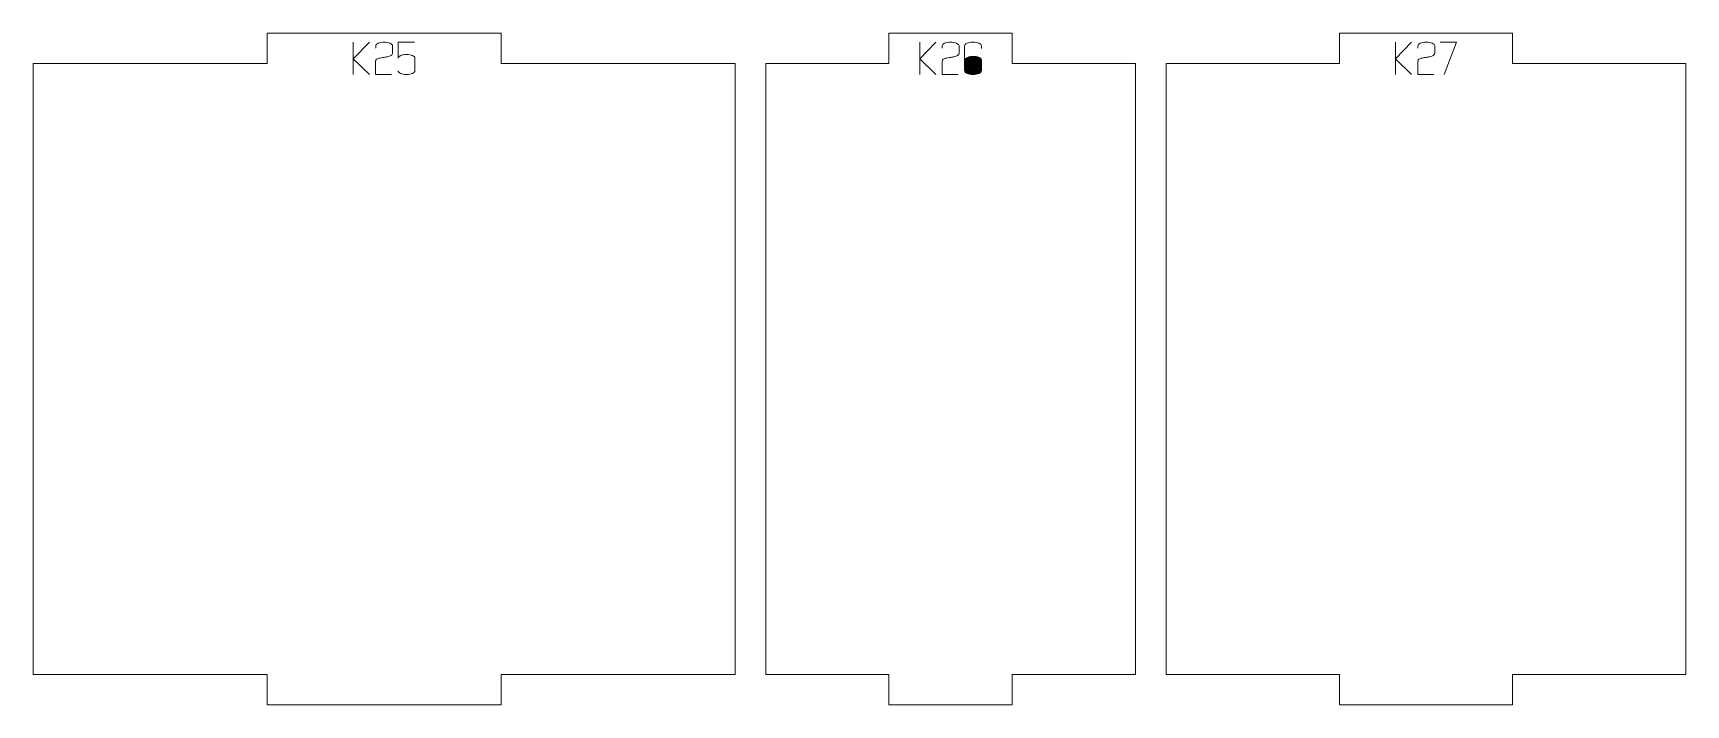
# Model space of a CAD drawing. Header units: centimetres. Extents: x -249 to 275, y -506 to 461.
# Drawn here: x -78.44 to -62.2, y -339.21 to -332.61 of the extents above; entities that cross this region are included whole.
import ezdxf

# ---------------------------------------------------------------- set-up
doc = ezdxf.new("R2010")
doc.units = ezdxf.units.CM
doc.header["$MEASUREMENT"] = 0
doc.layers.add('Capa 1', color=7, linetype='Continuous')

msp = doc.modelspace()

# ---------------------------------------------------------------- hatches: boundary and pattern name
at = {"layer": 'Capa 1', "true_color": 0x3e4095}
h = msp.add_hatch(color=175, dxfattribs=at)
edge = h.paths.add_edge_path()
edge.add_spline(control_points=[(-75.13821, -333.01508), (-75.13821, -333.01508), (-75.29689, -332.86328), (-75.29689, -332.86328), (-75.29689, -332.86328), (-75.29689, -333.01508), (-75.29689, -333.01508), (-75.29689, -333.01508), (-75.29689, -332.69864), (-75.29689, -332.69864), (-75.29689, -332.69864), (-75.29689, -332.86328), (-75.29689, -332.86328), (-75.29689, -332.86328), (-75.13821, -332.69864), (-75.13821, -332.69864), (-75.13821, -332.69864), (-75.29689, -332.86328), (-75.29689, -332.86328), (-75.29689, -332.86328), (-75.13821, -333.01508), (-75.13821, -333.01508)], knot_values=[0, 0, 0, 0, 0.14285714, 0.14285714, 0.14285714, 0.28571429, 0.28571429, 0.28571429, 0.42857143, 0.42857143, 0.42857143, 0.57142857, 0.57142857, 0.57142857, 0.71428571, 0.71428571, 0.71428571, 0.85714286, 0.85714286, 0.85714286, 1, 1, 1, 1], degree=3, periodic=1)
h = msp.add_hatch(color=175, dxfattribs=at)
edge = h.paths.add_edge_path()
edge.add_spline(control_points=[(-75.07722, -333.01508), (-75.07722, -333.01508), (-75.07722, -332.88254), (-75.07722, -332.88254), (-75.0763, -332.87062), (-75.06545, -332.86145), (-75.04466, -332.85503), (-75.0361, -332.85441), (-75.02792, -332.85342), (-75.02012, -332.85204), (-75.01233, -332.85067), (-75.00445, -332.84922), (-74.9965, -332.84769), (-74.98183, -332.84524), (-74.97059, -332.84325), (-74.9628, -332.84173), (-74.955, -332.8402), (-74.94743, -332.83821), (-74.94009, -332.83576), (-74.92114, -332.82873), (-74.91166, -332.81971), (-74.91166, -332.80871), (-74.91166, -332.80871), (-74.91166, -332.73395), (-74.91166, -332.73395), (-74.91166, -332.72417), (-74.91953, -332.71584), (-74.93528, -332.70896), (-74.95102, -332.70208), (-74.97067, -332.69864), (-74.99421, -332.69864), (-75.01775, -332.69864), (-75.0374, -332.70208), (-75.05314, -332.70896), (-75.06889, -332.71584), (-75.07676, -332.72417), (-75.07676, -332.73395), (-75.07676, -332.73395), (-75.07676, -332.75642), (-75.07676, -332.75642), (-75.07676, -332.75642), (-75.07676, -332.73395), (-75.07676, -332.73395), (-75.07676, -332.72417), (-75.06889, -332.71584), (-75.05314, -332.70896), (-75.0374, -332.70208), (-75.01775, -332.69864), (-74.99421, -332.69864), (-74.97067, -332.69864), (-74.95102, -332.70208), (-74.93528, -332.70896), (-74.91953, -332.71584), (-74.91166, -332.72417), (-74.91166, -332.73395), (-74.91166, -332.73395), (-74.91166, -332.80871), (-74.91166, -332.80871), (-74.91166, -332.81971), (-74.92114, -332.82873), (-74.94009, -332.83576), (-74.94743, -332.83821), (-74.955, -332.8402), (-74.9628, -332.84173), (-74.97059, -332.84325), (-74.98183, -332.84524), (-74.9965, -332.84769), (-75.00445, -332.84922), (-75.01233, -332.85067), (-75.02012, -332.85204), (-75.02792, -332.85342), (-75.0361, -332.85441), (-75.04466, -332.85503), (-75.06545, -332.86145), (-75.0763, -332.87062), (-75.07722, -332.88254), (-75.07722, -332.88254), (-75.07722, -333.01508), (-75.07722, -333.01508), (-75.07722, -333.01508), (-74.92037, -333.01508), (-74.92037, -333.01508), (-74.92037, -333.01508), (-75.07722, -333.01508), (-75.07722, -333.01508)], knot_values=[0, 0, 0, 0, 0.03571429, 0.03571429, 0.03571429, 0.07142857, 0.07142857, 0.07142857, 0.10714286, 0.10714286, 0.10714286, 0.14285714, 0.14285714, 0.14285714, 0.17857143, 0.17857143, 0.17857143, 0.21428571, 0.21428571, 0.21428571, 0.25, 0.25, 0.25, 0.28571429, 0.28571429, 0.28571429, 0.32142857, 0.32142857, 0.32142857, 0.35714286, 0.35714286, 0.35714286, 0.39285714, 0.39285714, 0.39285714, 0.42857143, 0.42857143, 0.42857143, 0.46428571, 0.46428571, 0.46428571, 0.5, 0.5, 0.5, 0.53571429, 0.53571429, 0.53571429, 0.57142857, 0.57142857, 0.57142857, 0.60714286, 0.60714286, 0.60714286, 0.64285714, 0.64285714, 0.64285714, 0.67857143, 0.67857143, 0.67857143, 0.71428571, 0.71428571, 0.71428571, 0.75, 0.75, 0.75, 0.78571429, 0.78571429, 0.78571429, 0.82142857, 0.82142857, 0.82142857, 0.85714286, 0.85714286, 0.85714286, 0.89285714, 0.89285714, 0.89285714, 0.92857143, 0.92857143, 0.92857143, 0.96428571, 0.96428571, 0.96428571, 1, 1, 1, 1], degree=3, periodic=1)
h = msp.add_hatch(color=175, dxfattribs=at)
edge = h.paths.add_edge_path()
edge.add_spline(control_points=[(-74.77408, -333.01508), (-74.79762, -333.01508), (-74.81727, -333.01164), (-74.83301, -333.00476), (-74.84876, -332.99788), (-74.85663, -332.98955), (-74.85663, -332.97977), (-74.85663, -332.98955), (-74.84876, -332.99788), (-74.83301, -333.00476), (-74.81727, -333.01164), (-74.79762, -333.01508), (-74.77408, -333.01508), (-74.75054, -333.01508), (-74.73089, -333.01164), (-74.71515, -333.00476), (-74.6994, -332.99788), (-74.69153, -332.98955), (-74.69153, -332.97977), (-74.69153, -332.97977), (-74.69153, -332.85411), (-74.69153, -332.85411), (-74.69153, -332.84432), (-74.6994, -332.83599), (-74.71515, -332.82911), (-74.73089, -332.82223), (-74.75054, -332.81879), (-74.77408, -332.81879), (-74.79548, -332.82063), (-74.81199, -332.82308), (-74.82361, -332.82613), (-74.83523, -332.82919), (-74.84623, -332.83852), (-74.85663, -332.85411), (-74.85663, -332.85411), (-74.85663, -332.69864), (-74.85663, -332.69864), (-74.85663, -332.69864), (-74.69703, -332.69864), (-74.69703, -332.69864), (-74.69703, -332.69864), (-74.85663, -332.69864), (-74.85663, -332.69864), (-74.85663, -332.69864), (-74.85663, -332.85411), (-74.85663, -332.85411), (-74.84623, -332.83852), (-74.83523, -332.82919), (-74.82361, -332.82613), (-74.81199, -332.82308), (-74.79548, -332.82063), (-74.77408, -332.81879), (-74.75054, -332.81879), (-74.73089, -332.82223), (-74.71515, -332.82911), (-74.6994, -332.83599), (-74.69153, -332.84432), (-74.69153, -332.85411), (-74.69153, -332.85411), (-74.69153, -332.97977), (-74.69153, -332.97977), (-74.69153, -332.98955), (-74.6994, -332.99788), (-74.71515, -333.00476), (-74.73089, -333.01164), (-74.75054, -333.01508), (-74.77408, -333.01508)], knot_values=[0, 0, 0, 0, 0.04545455, 0.04545455, 0.04545455, 0.09090909, 0.09090909, 0.09090909, 0.13636364, 0.13636364, 0.13636364, 0.18181818, 0.18181818, 0.18181818, 0.22727273, 0.22727273, 0.22727273, 0.27272727, 0.27272727, 0.27272727, 0.31818182, 0.31818182, 0.31818182, 0.36363636, 0.36363636, 0.36363636, 0.40909091, 0.40909091, 0.40909091, 0.45454545, 0.45454545, 0.45454545, 0.5, 0.5, 0.5, 0.54545455, 0.54545455, 0.54545455, 0.59090909, 0.59090909, 0.59090909, 0.63636364, 0.63636364, 0.63636364, 0.68181818, 0.68181818, 0.68181818, 0.72727273, 0.72727273, 0.72727273, 0.77272727, 0.77272727, 0.77272727, 0.81818182, 0.81818182, 0.81818182, 0.86363636, 0.86363636, 0.86363636, 0.90909091, 0.90909091, 0.90909091, 0.95454545, 0.95454545, 0.95454545, 1, 1, 1, 1], degree=3, periodic=1)
h = msp.add_hatch(color=175, dxfattribs=at)
edge = h.paths.add_edge_path()
edge.add_spline(control_points=[(-69.57226, -333.01508), (-69.57226, -333.01508), (-69.73094, -332.86328), (-69.73094, -332.86328), (-69.73094, -332.86328), (-69.73094, -333.01508), (-69.73094, -333.01508), (-69.73094, -333.01508), (-69.73094, -332.69864), (-69.73094, -332.69864), (-69.73094, -332.69864), (-69.73094, -332.86328), (-69.73094, -332.86328), (-69.73094, -332.86328), (-69.57226, -332.69864), (-69.57226, -332.69864), (-69.57226, -332.69864), (-69.73094, -332.86328), (-69.73094, -332.86328), (-69.73094, -332.86328), (-69.57226, -333.01508), (-69.57226, -333.01508)], knot_values=[0, 0, 0, 0, 0.14285714, 0.14285714, 0.14285714, 0.28571429, 0.28571429, 0.28571429, 0.42857143, 0.42857143, 0.42857143, 0.57142857, 0.57142857, 0.57142857, 0.71428571, 0.71428571, 0.71428571, 0.85714286, 0.85714286, 0.85714286, 1, 1, 1, 1], degree=3, periodic=1)
h = msp.add_hatch(color=175, dxfattribs=at)
edge = h.paths.add_edge_path()
edge.add_spline(control_points=[(-69.51127, -333.01508), (-69.51127, -333.01508), (-69.51127, -332.88254), (-69.51127, -332.88254), (-69.51035, -332.87062), (-69.4995, -332.86145), (-69.47871, -332.85503), (-69.47015, -332.85441), (-69.46197, -332.85342), (-69.45417, -332.85204), (-69.44638, -332.85067), (-69.4385, -332.84922), (-69.43055, -332.84769), (-69.41588, -332.84524), (-69.40464, -332.84325), (-69.39685, -332.84173), (-69.38905, -332.8402), (-69.38148, -332.83821), (-69.37414, -332.83576), (-69.35519, -332.82873), (-69.34571, -332.81971), (-69.34571, -332.80871), (-69.34571, -332.80871), (-69.34571, -332.73395), (-69.34571, -332.73395), (-69.34571, -332.72417), (-69.35358, -332.71584), (-69.36933, -332.70896), (-69.38507, -332.70208), (-69.40472, -332.69864), (-69.42826, -332.69864), (-69.4518, -332.69864), (-69.47145, -332.70208), (-69.48719, -332.70896), (-69.50294, -332.71584), (-69.51081, -332.72417), (-69.51081, -332.73395), (-69.51081, -332.73395), (-69.51081, -332.75642), (-69.51081, -332.75642), (-69.51081, -332.75642), (-69.51081, -332.73395), (-69.51081, -332.73395), (-69.51081, -332.72417), (-69.50294, -332.71584), (-69.48719, -332.70896), (-69.47145, -332.70208), (-69.4518, -332.69864), (-69.42826, -332.69864), (-69.40472, -332.69864), (-69.38507, -332.70208), (-69.36933, -332.70896), (-69.35358, -332.71584), (-69.34571, -332.72417), (-69.34571, -332.73395), (-69.34571, -332.73395), (-69.34571, -332.80871), (-69.34571, -332.80871), (-69.34571, -332.81971), (-69.35519, -332.82873), (-69.37414, -332.83576), (-69.38148, -332.83821), (-69.38905, -332.8402), (-69.39685, -332.84173), (-69.40464, -332.84325), (-69.41588, -332.84524), (-69.43055, -332.84769), (-69.4385, -332.84922), (-69.44638, -332.85067), (-69.45417, -332.85204), (-69.46197, -332.85342), (-69.47015, -332.85441), (-69.47871, -332.85503), (-69.4995, -332.86145), (-69.51035, -332.87062), (-69.51127, -332.88254), (-69.51127, -332.88254), (-69.51127, -333.01508), (-69.51127, -333.01508), (-69.51127, -333.01508), (-69.35442, -333.01508), (-69.35442, -333.01508), (-69.35442, -333.01508), (-69.51127, -333.01508), (-69.51127, -333.01508)], knot_values=[0, 0, 0, 0, 0.03571429, 0.03571429, 0.03571429, 0.07142857, 0.07142857, 0.07142857, 0.10714286, 0.10714286, 0.10714286, 0.14285714, 0.14285714, 0.14285714, 0.17857143, 0.17857143, 0.17857143, 0.21428571, 0.21428571, 0.21428571, 0.25, 0.25, 0.25, 0.28571429, 0.28571429, 0.28571429, 0.32142857, 0.32142857, 0.32142857, 0.35714286, 0.35714286, 0.35714286, 0.39285714, 0.39285714, 0.39285714, 0.42857143, 0.42857143, 0.42857143, 0.46428571, 0.46428571, 0.46428571, 0.5, 0.5, 0.5, 0.53571429, 0.53571429, 0.53571429, 0.57142857, 0.57142857, 0.57142857, 0.60714286, 0.60714286, 0.60714286, 0.64285714, 0.64285714, 0.64285714, 0.67857143, 0.67857143, 0.67857143, 0.71428571, 0.71428571, 0.71428571, 0.75, 0.75, 0.75, 0.78571429, 0.78571429, 0.78571429, 0.82142857, 0.82142857, 0.82142857, 0.85714286, 0.85714286, 0.85714286, 0.89285714, 0.89285714, 0.89285714, 0.92857143, 0.92857143, 0.92857143, 0.96428571, 0.96428571, 0.96428571, 1, 1, 1, 1], degree=3, periodic=1)
h = msp.add_hatch(color=175, dxfattribs=at)
edge = h.paths.add_edge_path()
edge.add_spline(control_points=[(-69.20813, -333.01508), (-69.23167, -333.01508), (-69.25132, -333.01164), (-69.26706, -333.00476), (-69.28281, -332.99788), (-69.29068, -332.98955), (-69.29068, -332.97977), (-69.29068, -332.97977), (-69.29068, -332.87291), (-69.29068, -332.87291), (-69.29068, -332.87291), (-69.29068, -332.73395), (-69.29068, -332.73395), (-69.29068, -332.72417), (-69.28281, -332.71584), (-69.26706, -332.70896), (-69.25132, -332.70208), (-69.23167, -332.69864), (-69.20813, -332.69864), (-69.18459, -332.69864), (-69.16494, -332.70208), (-69.1492, -332.70896), (-69.13345, -332.71584), (-69.12558, -332.72417), (-69.12558, -332.73395), (-69.12558, -332.73395), (-69.12558, -332.75963), (-69.12558, -332.75963), (-69.12558, -332.75963), (-69.12558, -332.73395), (-69.12558, -332.73395), (-69.12558, -332.72417), (-69.13345, -332.71584), (-69.1492, -332.70896), (-69.16494, -332.70208), (-69.18459, -332.69864), (-69.20813, -332.69864), (-69.23167, -332.69864), (-69.25132, -332.70208), (-69.26706, -332.70896), (-69.28281, -332.71584), (-69.29068, -332.72417), (-69.29068, -332.73395), (-69.29068, -332.73395), (-69.29068, -332.87291), (-69.29068, -332.87291), (-69.29068, -332.86374), (-69.28113, -332.85556), (-69.26202, -332.84838), (-69.24291, -332.84119), (-69.22495, -332.8376), (-69.20813, -332.8376), (-69.18459, -332.8376), (-69.16494, -332.84104), (-69.1492, -332.84792), (-69.13345, -332.8548), (-69.12558, -332.86313), (-69.12558, -332.87291), (-69.12558, -332.87291), (-69.12558, -332.97977), (-69.12558, -332.97977), (-69.12558, -332.98955), (-69.13345, -332.99788), (-69.1492, -333.00476), (-69.16494, -333.01164), (-69.18459, -333.01508), (-69.20813, -333.01508)], knot_values=[0, 0, 0, 0, 0.04545455, 0.04545455, 0.04545455, 0.09090909, 0.09090909, 0.09090909, 0.13636364, 0.13636364, 0.13636364, 0.18181818, 0.18181818, 0.18181818, 0.22727273, 0.22727273, 0.22727273, 0.27272727, 0.27272727, 0.27272727, 0.31818182, 0.31818182, 0.31818182, 0.36363636, 0.36363636, 0.36363636, 0.40909091, 0.40909091, 0.40909091, 0.45454545, 0.45454545, 0.45454545, 0.5, 0.5, 0.5, 0.54545455, 0.54545455, 0.54545455, 0.59090909, 0.59090909, 0.59090909, 0.63636364, 0.63636364, 0.63636364, 0.68181818, 0.68181818, 0.68181818, 0.72727273, 0.72727273, 0.72727273, 0.77272727, 0.77272727, 0.77272727, 0.81818182, 0.81818182, 0.81818182, 0.86363636, 0.86363636, 0.86363636, 0.90909091, 0.90909091, 0.90909091, 0.95454545, 0.95454545, 0.95454545, 1, 1, 1, 1], degree=3, periodic=1)
h = msp.add_hatch(color=175, dxfattribs=at)
edge = h.paths.add_edge_path()
edge.add_spline(control_points=[(-64.89865, -333.01508), (-64.89865, -333.01508), (-65.05733, -332.86328), (-65.05733, -332.86328), (-65.05733, -332.86328), (-65.05733, -333.01508), (-65.05733, -333.01508), (-65.05733, -333.01508), (-65.05733, -332.69864), (-65.05733, -332.69864), (-65.05733, -332.69864), (-65.05733, -332.86328), (-65.05733, -332.86328), (-65.05733, -332.86328), (-64.89865, -332.69864), (-64.89865, -332.69864), (-64.89865, -332.69864), (-65.05733, -332.86328), (-65.05733, -332.86328), (-65.05733, -332.86328), (-64.89865, -333.01508), (-64.89865, -333.01508)], knot_values=[0, 0, 0, 0, 0.14285714, 0.14285714, 0.14285714, 0.28571429, 0.28571429, 0.28571429, 0.42857143, 0.42857143, 0.42857143, 0.57142857, 0.57142857, 0.57142857, 0.71428571, 0.71428571, 0.71428571, 0.85714286, 0.85714286, 0.85714286, 1, 1, 1, 1], degree=3, periodic=1)
h = msp.add_hatch(color=175, dxfattribs=at)
edge = h.paths.add_edge_path()
edge.add_spline(control_points=[(-64.83766, -333.01508), (-64.83766, -333.01508), (-64.83766, -332.88254), (-64.83766, -332.88254), (-64.83674, -332.87062), (-64.82589, -332.86145), (-64.8051, -332.85503), (-64.79654, -332.85441), (-64.78836, -332.85342), (-64.78056, -332.85204), (-64.77277, -332.85067), (-64.76489, -332.84922), (-64.75694, -332.84769), (-64.74227, -332.84524), (-64.73103, -332.84325), (-64.72324, -332.84173), (-64.71544, -332.8402), (-64.70787, -332.83821), (-64.70053, -332.83576), (-64.68158, -332.82873), (-64.6721, -332.81971), (-64.6721, -332.80871), (-64.6721, -332.80871), (-64.6721, -332.73395), (-64.6721, -332.73395), (-64.6721, -332.72417), (-64.67997, -332.71584), (-64.69572, -332.70896), (-64.71146, -332.70208), (-64.73111, -332.69864), (-64.75465, -332.69864), (-64.77819, -332.69864), (-64.79784, -332.70208), (-64.81358, -332.70896), (-64.82933, -332.71584), (-64.8372, -332.72417), (-64.8372, -332.73395), (-64.8372, -332.73395), (-64.8372, -332.75642), (-64.8372, -332.75642), (-64.8372, -332.75642), (-64.8372, -332.73395), (-64.8372, -332.73395), (-64.8372, -332.72417), (-64.82933, -332.71584), (-64.81358, -332.70896), (-64.79784, -332.70208), (-64.77819, -332.69864), (-64.75465, -332.69864), (-64.73111, -332.69864), (-64.71146, -332.70208), (-64.69572, -332.70896), (-64.67997, -332.71584), (-64.6721, -332.72417), (-64.6721, -332.73395), (-64.6721, -332.73395), (-64.6721, -332.80871), (-64.6721, -332.80871), (-64.6721, -332.81971), (-64.68158, -332.82873), (-64.70053, -332.83576), (-64.70787, -332.83821), (-64.71544, -332.8402), (-64.72324, -332.84173), (-64.73103, -332.84325), (-64.74227, -332.84524), (-64.75694, -332.84769), (-64.76489, -332.84922), (-64.77277, -332.85067), (-64.78056, -332.85204), (-64.78836, -332.85342), (-64.79654, -332.85441), (-64.8051, -332.85503), (-64.82589, -332.86145), (-64.83674, -332.87062), (-64.83766, -332.88254), (-64.83766, -332.88254), (-64.83766, -333.01508), (-64.83766, -333.01508), (-64.83766, -333.01508), (-64.68081, -333.01508), (-64.68081, -333.01508), (-64.68081, -333.01508), (-64.83766, -333.01508), (-64.83766, -333.01508)], knot_values=[0, 0, 0, 0, 0.03571429, 0.03571429, 0.03571429, 0.07142857, 0.07142857, 0.07142857, 0.10714286, 0.10714286, 0.10714286, 0.14285714, 0.14285714, 0.14285714, 0.17857143, 0.17857143, 0.17857143, 0.21428571, 0.21428571, 0.21428571, 0.25, 0.25, 0.25, 0.28571429, 0.28571429, 0.28571429, 0.32142857, 0.32142857, 0.32142857, 0.35714286, 0.35714286, 0.35714286, 0.39285714, 0.39285714, 0.39285714, 0.42857143, 0.42857143, 0.42857143, 0.46428571, 0.46428571, 0.46428571, 0.5, 0.5, 0.5, 0.53571429, 0.53571429, 0.53571429, 0.57142857, 0.57142857, 0.57142857, 0.60714286, 0.60714286, 0.60714286, 0.64285714, 0.64285714, 0.64285714, 0.67857143, 0.67857143, 0.67857143, 0.71428571, 0.71428571, 0.71428571, 0.75, 0.75, 0.75, 0.78571429, 0.78571429, 0.78571429, 0.82142857, 0.82142857, 0.82142857, 0.85714286, 0.85714286, 0.85714286, 0.89285714, 0.89285714, 0.89285714, 0.92857143, 0.92857143, 0.92857143, 0.96428571, 0.96428571, 0.96428571, 1, 1, 1, 1], degree=3, periodic=1)
h = msp.add_hatch(color=175, dxfattribs=at)
edge = h.paths.add_edge_path()
edge.add_spline(control_points=[(-64.57855, -333.01508), (-64.57855, -333.01508), (-64.45747, -332.69864), (-64.45747, -332.69864), (-64.45747, -332.69864), (-64.61707, -332.69864), (-64.61707, -332.69864), (-64.61707, -332.69864), (-64.45747, -332.69864), (-64.45747, -332.69864), (-64.45747, -332.69864), (-64.57855, -333.01508), (-64.57855, -333.01508)], knot_values=[0, 0, 0, 0, 0.25, 0.25, 0.25, 0.5, 0.5, 0.5, 0.75, 0.75, 0.75, 1, 1, 1, 1], degree=3, periodic=1)
h = msp.add_hatch(color=175, dxfattribs=at)
edge = h.paths.add_edge_path()
edge.add_spline(control_points=[(-69.29068, -332.97977), (-69.29068, -332.98955), (-69.28281, -332.99788), (-69.26706, -333.00476), (-69.25132, -333.01164), (-69.23167, -333.01508), (-69.20813, -333.01508), (-69.18459, -333.01508), (-69.16494, -333.01164), (-69.1492, -333.00476), (-69.13345, -332.99788), (-69.12558, -332.98955), (-69.12558, -332.97977), (-69.12558, -332.97977), (-69.12558, -332.87291), (-69.12558, -332.87291), (-69.12558, -332.86313), (-69.13345, -332.8548), (-69.1492, -332.84792), (-69.16494, -332.84104), (-69.18459, -332.8376), (-69.20813, -332.8376), (-69.22495, -332.8376), (-69.24291, -332.84119), (-69.26202, -332.84838), (-69.28113, -332.85556), (-69.29068, -332.86374), (-69.29068, -332.87291), (-69.29068, -332.87291), (-69.29068, -332.97977), (-69.29068, -332.97977)], knot_values=[0, 0, 0, 0, 0.1, 0.1, 0.1, 0.2, 0.2, 0.2, 0.3, 0.3, 0.3, 0.4, 0.4, 0.4, 0.5, 0.5, 0.5, 0.6, 0.6, 0.6, 0.7, 0.7, 0.7, 0.8, 0.8, 0.8, 0.9, 0.9, 0.9, 1, 1, 1, 1], degree=3, periodic=1)

# ---------------------------------------------------------------- linework, layer by layer
at = {"layer": 'Capa 1', "color": 240, "lineweight": 9}
for points in [[(-78.44345, -332.90868), (-78.44345, -332.90868), (-78.44345, -338.90868), (-78.44345, -338.90868), (-78.44345, -338.90868), (-76.14395, -338.90868), (-76.14395, -338.90868), (-76.14395, -338.90868), (-76.14395, -339.20868), (-76.14395, -339.20868), (-76.14395, -339.20868), (-73.84446, -339.20868), (-73.84446, -339.20868), (-73.84446, -339.20868), (-73.84446, -338.90868), (-73.84446, -338.90868), (-73.84446, -338.90868), (-71.54496, -338.90868), (-71.54496, -338.90868), (-71.54496, -338.90868), (-71.54496, -332.90868), (-71.54496, -332.90868), (-71.54496, -332.90868), (-73.84446, -332.90868), (-73.84446, -332.90868), (-73.84446, -332.90868), (-73.84446, -332.60868), (-73.84446, -332.60868), (-73.84446, -332.60868), (-76.14395, -332.60868), (-76.14395, -332.60868), (-76.14395, -332.60868), (-76.14395, -332.90868), (-76.14395, -332.90868), (-76.14395, -332.90868), (-78.44345, -332.90868), (-78.44345, -332.90868)], [(-71.24496, -332.90868), (-71.24496, -332.90868), (-71.24496, -338.90868), (-71.24496, -338.90868), (-71.24496, -338.90868), (-70.03382, -338.90868), (-70.03382, -338.90868), (-70.03382, -338.90868), (-70.03382, -339.20868), (-70.03382, -339.20868), (-70.03382, -339.20868), (-68.82269, -339.20868), (-68.82269, -339.20868), (-68.82269, -339.20868), (-68.82269, -338.90868), (-68.82269, -338.90868), (-68.82269, -338.90868), (-67.61155, -338.90868), (-67.61155, -338.90868), (-67.61155, -338.90868), (-67.61155, -332.90868), (-67.61155, -332.90868), (-67.61155, -332.90868), (-68.82269, -332.90868), (-68.82269, -332.90868), (-68.82269, -332.90868), (-68.82269, -332.60868), (-68.82269, -332.60868), (-68.82269, -332.60868), (-70.03382, -332.60868), (-70.03382, -332.60868), (-70.03382, -332.60868), (-70.03382, -332.90868), (-70.03382, -332.90868), (-70.03382, -332.90868), (-71.24496, -332.90868), (-71.24496, -332.90868)], [(-67.31155, -332.90868), (-67.31155, -332.90868), (-67.31155, -338.90868), (-67.31155, -338.90868), (-67.31155, -338.90868), (-65.60878, -338.90868), (-65.60878, -338.90868), (-65.60878, -338.90868), (-65.60878, -339.20868), (-65.60878, -339.20868), (-65.60878, -339.20868), (-63.90601, -339.20868), (-63.90601, -339.20868), (-63.90601, -339.20868), (-63.90601, -338.90868), (-63.90601, -338.90868), (-63.90601, -338.90868), (-62.20325, -338.90868), (-62.20325, -338.90868), (-62.20325, -338.90868), (-62.20325, -332.90868), (-62.20325, -332.90868), (-62.20325, -332.90868), (-63.90601, -332.90868), (-63.90601, -332.90868), (-63.90601, -332.90868), (-63.90601, -332.60868), (-63.90601, -332.60868), (-63.90601, -332.60868), (-65.60878, -332.60868), (-65.60878, -332.60868), (-65.60878, -332.60868), (-65.60878, -332.90868), (-65.60878, -332.90868), (-65.60878, -332.90868), (-67.31155, -332.90868), (-67.31155, -332.90868)]]:
    msp.add_open_spline(points, degree=3, knots=[0, 0, 0, 0, 0.08333333, 0.08333333, 0.08333333, 0.16666667, 0.16666667, 0.16666667, 0.25, 0.25, 0.25, 0.33333333, 0.33333333, 0.33333333, 0.41666667, 0.41666667, 0.41666667, 0.5, 0.5, 0.5, 0.58333333, 0.58333333, 0.58333333, 0.66666667, 0.66666667, 0.66666667, 0.75, 0.75, 0.75, 0.83333333, 0.83333333, 0.83333333, 0.91666667, 0.91666667, 0.91666667, 1, 1, 1, 1], dxfattribs=at)
at = {"layer": 'Capa 1', "color": 114, "lineweight": 9}
for points, knots in [([(-75.13821, -333.01508), (-75.13821, -333.01508), (-75.29689, -332.86328), (-75.29689, -332.86328), (-75.29689, -332.86328), (-75.29689, -333.01508), (-75.29689, -333.01508), (-75.29689, -333.01508), (-75.29689, -332.69864), (-75.29689, -332.69864), (-75.29689, -332.69864), (-75.29689, -332.86328), (-75.29689, -332.86328), (-75.29689, -332.86328), (-75.13821, -332.69864), (-75.13821, -332.69864), (-75.13821, -332.69864), (-75.29689, -332.86328), (-75.29689, -332.86328), (-75.29689, -332.86328), (-75.13821, -333.01508), (-75.13821, -333.01508)], [0, 0, 0, 0, 0.14285714, 0.14285714, 0.14285714, 0.28571429, 0.28571429, 0.28571429, 0.42857143, 0.42857143, 0.42857143, 0.57142857, 0.57142857, 0.57142857, 0.71428571, 0.71428571, 0.71428571, 0.85714286, 0.85714286, 0.85714286, 1, 1, 1, 1]), ([(-75.07722, -333.01508), (-75.07722, -333.01508), (-75.07722, -332.88254), (-75.07722, -332.88254), (-75.0763, -332.87062), (-75.06545, -332.86145), (-75.04466, -332.85503), (-75.0361, -332.85441), (-75.02792, -332.85342), (-75.02012, -332.85204), (-75.01233, -332.85067), (-75.00445, -332.84922), (-74.9965, -332.84769), (-74.98183, -332.84524), (-74.97059, -332.84325), (-74.9628, -332.84173), (-74.955, -332.8402), (-74.94743, -332.83821), (-74.94009, -332.83576), (-74.92114, -332.82873), (-74.91166, -332.81971), (-74.91166, -332.80871), (-74.91166, -332.80871), (-74.91166, -332.73395), (-74.91166, -332.73395), (-74.91166, -332.72417), (-74.91953, -332.71584), (-74.93528, -332.70896), (-74.95102, -332.70208), (-74.97067, -332.69864), (-74.99421, -332.69864), (-75.01775, -332.69864), (-75.0374, -332.70208), (-75.05314, -332.70896), (-75.06889, -332.71584), (-75.07676, -332.72417), (-75.07676, -332.73395), (-75.07676, -332.73395), (-75.07676, -332.75642), (-75.07676, -332.75642), (-75.07676, -332.75642), (-75.07676, -332.73395), (-75.07676, -332.73395), (-75.07676, -332.72417), (-75.06889, -332.71584), (-75.05314, -332.70896), (-75.0374, -332.70208), (-75.01775, -332.69864), (-74.99421, -332.69864), (-74.97067, -332.69864), (-74.95102, -332.70208), (-74.93528, -332.70896), (-74.91953, -332.71584), (-74.91166, -332.72417), (-74.91166, -332.73395), (-74.91166, -332.73395), (-74.91166, -332.80871), (-74.91166, -332.80871), (-74.91166, -332.81971), (-74.92114, -332.82873), (-74.94009, -332.83576), (-74.94743, -332.83821), (-74.955, -332.8402), (-74.9628, -332.84173), (-74.97059, -332.84325), (-74.98183, -332.84524), (-74.9965, -332.84769), (-75.00445, -332.84922), (-75.01233, -332.85067), (-75.02012, -332.85204), (-75.02792, -332.85342), (-75.0361, -332.85441), (-75.04466, -332.85503), (-75.06545, -332.86145), (-75.0763, -332.87062), (-75.07722, -332.88254), (-75.07722, -332.88254), (-75.07722, -333.01508), (-75.07722, -333.01508), (-75.07722, -333.01508), (-74.92037, -333.01508), (-74.92037, -333.01508), (-74.92037, -333.01508), (-75.07722, -333.01508), (-75.07722, -333.01508)], [0, 0, 0, 0, 0.03571429, 0.03571429, 0.03571429, 0.07142857, 0.07142857, 0.07142857, 0.10714286, 0.10714286, 0.10714286, 0.14285714, 0.14285714, 0.14285714, 0.17857143, 0.17857143, 0.17857143, 0.21428571, 0.21428571, 0.21428571, 0.25, 0.25, 0.25, 0.28571429, 0.28571429, 0.28571429, 0.32142857, 0.32142857, 0.32142857, 0.35714286, 0.35714286, 0.35714286, 0.39285714, 0.39285714, 0.39285714, 0.42857143, 0.42857143, 0.42857143, 0.46428571, 0.46428571, 0.46428571, 0.5, 0.5, 0.5, 0.53571429, 0.53571429, 0.53571429, 0.57142857, 0.57142857, 0.57142857, 0.60714286, 0.60714286, 0.60714286, 0.64285714, 0.64285714, 0.64285714, 0.67857143, 0.67857143, 0.67857143, 0.71428571, 0.71428571, 0.71428571, 0.75, 0.75, 0.75, 0.78571429, 0.78571429, 0.78571429, 0.82142857, 0.82142857, 0.82142857, 0.85714286, 0.85714286, 0.85714286, 0.89285714, 0.89285714, 0.89285714, 0.92857143, 0.92857143, 0.92857143, 0.96428571, 0.96428571, 0.96428571, 1, 1, 1, 1]), ([(-74.77408, -333.01508), (-74.79762, -333.01508), (-74.81727, -333.01164), (-74.83301, -333.00476), (-74.84876, -332.99788), (-74.85663, -332.98955), (-74.85663, -332.97977), (-74.85663, -332.98955), (-74.84876, -332.99788), (-74.83301, -333.00476), (-74.81727, -333.01164), (-74.79762, -333.01508), (-74.77408, -333.01508), (-74.75054, -333.01508), (-74.73089, -333.01164), (-74.71515, -333.00476), (-74.6994, -332.99788), (-74.69153, -332.98955), (-74.69153, -332.97977), (-74.69153, -332.97977), (-74.69153, -332.85411), (-74.69153, -332.85411), (-74.69153, -332.84432), (-74.6994, -332.83599), (-74.71515, -332.82911), (-74.73089, -332.82223), (-74.75054, -332.81879), (-74.77408, -332.81879), (-74.79548, -332.82063), (-74.81199, -332.82308), (-74.82361, -332.82613), (-74.83523, -332.82919), (-74.84623, -332.83852), (-74.85663, -332.85411), (-74.85663, -332.85411), (-74.85663, -332.69864), (-74.85663, -332.69864), (-74.85663, -332.69864), (-74.69703, -332.69864), (-74.69703, -332.69864), (-74.69703, -332.69864), (-74.85663, -332.69864), (-74.85663, -332.69864), (-74.85663, -332.69864), (-74.85663, -332.85411), (-74.85663, -332.85411), (-74.84623, -332.83852), (-74.83523, -332.82919), (-74.82361, -332.82613), (-74.81199, -332.82308), (-74.79548, -332.82063), (-74.77408, -332.81879), (-74.75054, -332.81879), (-74.73089, -332.82223), (-74.71515, -332.82911), (-74.6994, -332.83599), (-74.69153, -332.84432), (-74.69153, -332.85411), (-74.69153, -332.85411), (-74.69153, -332.97977), (-74.69153, -332.97977), (-74.69153, -332.98955), (-74.6994, -332.99788), (-74.71515, -333.00476), (-74.73089, -333.01164), (-74.75054, -333.01508), (-74.77408, -333.01508)], [0, 0, 0, 0, 0.04545455, 0.04545455, 0.04545455, 0.09090909, 0.09090909, 0.09090909, 0.13636364, 0.13636364, 0.13636364, 0.18181818, 0.18181818, 0.18181818, 0.22727273, 0.22727273, 0.22727273, 0.27272727, 0.27272727, 0.27272727, 0.31818182, 0.31818182, 0.31818182, 0.36363636, 0.36363636, 0.36363636, 0.40909091, 0.40909091, 0.40909091, 0.45454545, 0.45454545, 0.45454545, 0.5, 0.5, 0.5, 0.54545455, 0.54545455, 0.54545455, 0.59090909, 0.59090909, 0.59090909, 0.63636364, 0.63636364, 0.63636364, 0.68181818, 0.68181818, 0.68181818, 0.72727273, 0.72727273, 0.72727273, 0.77272727, 0.77272727, 0.77272727, 0.81818182, 0.81818182, 0.81818182, 0.86363636, 0.86363636, 0.86363636, 0.90909091, 0.90909091, 0.90909091, 0.95454545, 0.95454545, 0.95454545, 1, 1, 1, 1]), ([(-69.57226, -333.01508), (-69.57226, -333.01508), (-69.73094, -332.86328), (-69.73094, -332.86328), (-69.73094, -332.86328), (-69.73094, -333.01508), (-69.73094, -333.01508), (-69.73094, -333.01508), (-69.73094, -332.69864), (-69.73094, -332.69864), (-69.73094, -332.69864), (-69.73094, -332.86328), (-69.73094, -332.86328), (-69.73094, -332.86328), (-69.57226, -332.69864), (-69.57226, -332.69864), (-69.57226, -332.69864), (-69.73094, -332.86328), (-69.73094, -332.86328), (-69.73094, -332.86328), (-69.57226, -333.01508), (-69.57226, -333.01508)], [0, 0, 0, 0, 0.14285714, 0.14285714, 0.14285714, 0.28571429, 0.28571429, 0.28571429, 0.42857143, 0.42857143, 0.42857143, 0.57142857, 0.57142857, 0.57142857, 0.71428571, 0.71428571, 0.71428571, 0.85714286, 0.85714286, 0.85714286, 1, 1, 1, 1]), ([(-69.51127, -333.01508), (-69.51127, -333.01508), (-69.51127, -332.88254), (-69.51127, -332.88254), (-69.51035, -332.87062), (-69.4995, -332.86145), (-69.47871, -332.85503), (-69.47015, -332.85441), (-69.46197, -332.85342), (-69.45417, -332.85204), (-69.44638, -332.85067), (-69.4385, -332.84922), (-69.43055, -332.84769), (-69.41588, -332.84524), (-69.40464, -332.84325), (-69.39685, -332.84173), (-69.38905, -332.8402), (-69.38148, -332.83821), (-69.37414, -332.83576), (-69.35519, -332.82873), (-69.34571, -332.81971), (-69.34571, -332.80871), (-69.34571, -332.80871), (-69.34571, -332.73395), (-69.34571, -332.73395), (-69.34571, -332.72417), (-69.35358, -332.71584), (-69.36933, -332.70896), (-69.38507, -332.70208), (-69.40472, -332.69864), (-69.42826, -332.69864), (-69.4518, -332.69864), (-69.47145, -332.70208), (-69.48719, -332.70896), (-69.50294, -332.71584), (-69.51081, -332.72417), (-69.51081, -332.73395), (-69.51081, -332.73395), (-69.51081, -332.75642), (-69.51081, -332.75642), (-69.51081, -332.75642), (-69.51081, -332.73395), (-69.51081, -332.73395), (-69.51081, -332.72417), (-69.50294, -332.71584), (-69.48719, -332.70896), (-69.47145, -332.70208), (-69.4518, -332.69864), (-69.42826, -332.69864), (-69.40472, -332.69864), (-69.38507, -332.70208), (-69.36933, -332.70896), (-69.35358, -332.71584), (-69.34571, -332.72417), (-69.34571, -332.73395), (-69.34571, -332.73395), (-69.34571, -332.80871), (-69.34571, -332.80871), (-69.34571, -332.81971), (-69.35519, -332.82873), (-69.37414, -332.83576), (-69.38148, -332.83821), (-69.38905, -332.8402), (-69.39685, -332.84173), (-69.40464, -332.84325), (-69.41588, -332.84524), (-69.43055, -332.84769), (-69.4385, -332.84922), (-69.44638, -332.85067), (-69.45417, -332.85204), (-69.46197, -332.85342), (-69.47015, -332.85441), (-69.47871, -332.85503), (-69.4995, -332.86145), (-69.51035, -332.87062), (-69.51127, -332.88254), (-69.51127, -332.88254), (-69.51127, -333.01508), (-69.51127, -333.01508), (-69.51127, -333.01508), (-69.35442, -333.01508), (-69.35442, -333.01508), (-69.35442, -333.01508), (-69.51127, -333.01508), (-69.51127, -333.01508)], [0, 0, 0, 0, 0.03571429, 0.03571429, 0.03571429, 0.07142857, 0.07142857, 0.07142857, 0.10714286, 0.10714286, 0.10714286, 0.14285714, 0.14285714, 0.14285714, 0.17857143, 0.17857143, 0.17857143, 0.21428571, 0.21428571, 0.21428571, 0.25, 0.25, 0.25, 0.28571429, 0.28571429, 0.28571429, 0.32142857, 0.32142857, 0.32142857, 0.35714286, 0.35714286, 0.35714286, 0.39285714, 0.39285714, 0.39285714, 0.42857143, 0.42857143, 0.42857143, 0.46428571, 0.46428571, 0.46428571, 0.5, 0.5, 0.5, 0.53571429, 0.53571429, 0.53571429, 0.57142857, 0.57142857, 0.57142857, 0.60714286, 0.60714286, 0.60714286, 0.64285714, 0.64285714, 0.64285714, 0.67857143, 0.67857143, 0.67857143, 0.71428571, 0.71428571, 0.71428571, 0.75, 0.75, 0.75, 0.78571429, 0.78571429, 0.78571429, 0.82142857, 0.82142857, 0.82142857, 0.85714286, 0.85714286, 0.85714286, 0.89285714, 0.89285714, 0.89285714, 0.92857143, 0.92857143, 0.92857143, 0.96428571, 0.96428571, 0.96428571, 1, 1, 1, 1]), ([(-69.20813, -333.01508), (-69.23167, -333.01508), (-69.25132, -333.01164), (-69.26706, -333.00476), (-69.28281, -332.99788), (-69.29068, -332.98955), (-69.29068, -332.97977), (-69.29068, -332.97977), (-69.29068, -332.87291), (-69.29068, -332.87291), (-69.29068, -332.87291), (-69.29068, -332.73395), (-69.29068, -332.73395), (-69.29068, -332.72417), (-69.28281, -332.71584), (-69.26706, -332.70896), (-69.25132, -332.70208), (-69.23167, -332.69864), (-69.20813, -332.69864), (-69.18459, -332.69864), (-69.16494, -332.70208), (-69.1492, -332.70896), (-69.13345, -332.71584), (-69.12558, -332.72417), (-69.12558, -332.73395), (-69.12558, -332.73395), (-69.12558, -332.75963), (-69.12558, -332.75963), (-69.12558, -332.75963), (-69.12558, -332.73395), (-69.12558, -332.73395), (-69.12558, -332.72417), (-69.13345, -332.71584), (-69.1492, -332.70896), (-69.16494, -332.70208), (-69.18459, -332.69864), (-69.20813, -332.69864), (-69.23167, -332.69864), (-69.25132, -332.70208), (-69.26706, -332.70896), (-69.28281, -332.71584), (-69.29068, -332.72417), (-69.29068, -332.73395), (-69.29068, -332.73395), (-69.29068, -332.87291), (-69.29068, -332.87291), (-69.29068, -332.86374), (-69.28113, -332.85556), (-69.26202, -332.84838), (-69.24291, -332.84119), (-69.22495, -332.8376), (-69.20813, -332.8376), (-69.18459, -332.8376), (-69.16494, -332.84104), (-69.1492, -332.84792), (-69.13345, -332.8548), (-69.12558, -332.86313), (-69.12558, -332.87291), (-69.12558, -332.87291), (-69.12558, -332.97977), (-69.12558, -332.97977), (-69.12558, -332.98955), (-69.13345, -332.99788), (-69.1492, -333.00476), (-69.16494, -333.01164), (-69.18459, -333.01508), (-69.20813, -333.01508)], [0, 0, 0, 0, 0.04545455, 0.04545455, 0.04545455, 0.09090909, 0.09090909, 0.09090909, 0.13636364, 0.13636364, 0.13636364, 0.18181818, 0.18181818, 0.18181818, 0.22727273, 0.22727273, 0.22727273, 0.27272727, 0.27272727, 0.27272727, 0.31818182, 0.31818182, 0.31818182, 0.36363636, 0.36363636, 0.36363636, 0.40909091, 0.40909091, 0.40909091, 0.45454545, 0.45454545, 0.45454545, 0.5, 0.5, 0.5, 0.54545455, 0.54545455, 0.54545455, 0.59090909, 0.59090909, 0.59090909, 0.63636364, 0.63636364, 0.63636364, 0.68181818, 0.68181818, 0.68181818, 0.72727273, 0.72727273, 0.72727273, 0.77272727, 0.77272727, 0.77272727, 0.81818182, 0.81818182, 0.81818182, 0.86363636, 0.86363636, 0.86363636, 0.90909091, 0.90909091, 0.90909091, 0.95454545, 0.95454545, 0.95454545, 1, 1, 1, 1]), ([(-64.89865, -333.01508), (-64.89865, -333.01508), (-65.05733, -332.86328), (-65.05733, -332.86328), (-65.05733, -332.86328), (-65.05733, -333.01508), (-65.05733, -333.01508), (-65.05733, -333.01508), (-65.05733, -332.69864), (-65.05733, -332.69864), (-65.05733, -332.69864), (-65.05733, -332.86328), (-65.05733, -332.86328), (-65.05733, -332.86328), (-64.89865, -332.69864), (-64.89865, -332.69864), (-64.89865, -332.69864), (-65.05733, -332.86328), (-65.05733, -332.86328), (-65.05733, -332.86328), (-64.89865, -333.01508), (-64.89865, -333.01508)], [0, 0, 0, 0, 0.14285714, 0.14285714, 0.14285714, 0.28571429, 0.28571429, 0.28571429, 0.42857143, 0.42857143, 0.42857143, 0.57142857, 0.57142857, 0.57142857, 0.71428571, 0.71428571, 0.71428571, 0.85714286, 0.85714286, 0.85714286, 1, 1, 1, 1]), ([(-64.83766, -333.01508), (-64.83766, -333.01508), (-64.83766, -332.88254), (-64.83766, -332.88254), (-64.83674, -332.87062), (-64.82589, -332.86145), (-64.8051, -332.85503), (-64.79654, -332.85441), (-64.78836, -332.85342), (-64.78056, -332.85204), (-64.77277, -332.85067), (-64.76489, -332.84922), (-64.75694, -332.84769), (-64.74227, -332.84524), (-64.73103, -332.84325), (-64.72324, -332.84173), (-64.71544, -332.8402), (-64.70787, -332.83821), (-64.70053, -332.83576), (-64.68158, -332.82873), (-64.6721, -332.81971), (-64.6721, -332.80871), (-64.6721, -332.80871), (-64.6721, -332.73395), (-64.6721, -332.73395), (-64.6721, -332.72417), (-64.67997, -332.71584), (-64.69572, -332.70896), (-64.71146, -332.70208), (-64.73111, -332.69864), (-64.75465, -332.69864), (-64.77819, -332.69864), (-64.79784, -332.70208), (-64.81358, -332.70896), (-64.82933, -332.71584), (-64.8372, -332.72417), (-64.8372, -332.73395), (-64.8372, -332.73395), (-64.8372, -332.75642), (-64.8372, -332.75642), (-64.8372, -332.75642), (-64.8372, -332.73395), (-64.8372, -332.73395), (-64.8372, -332.72417), (-64.82933, -332.71584), (-64.81358, -332.70896), (-64.79784, -332.70208), (-64.77819, -332.69864), (-64.75465, -332.69864), (-64.73111, -332.69864), (-64.71146, -332.70208), (-64.69572, -332.70896), (-64.67997, -332.71584), (-64.6721, -332.72417), (-64.6721, -332.73395), (-64.6721, -332.73395), (-64.6721, -332.80871), (-64.6721, -332.80871), (-64.6721, -332.81971), (-64.68158, -332.82873), (-64.70053, -332.83576), (-64.70787, -332.83821), (-64.71544, -332.8402), (-64.72324, -332.84173), (-64.73103, -332.84325), (-64.74227, -332.84524), (-64.75694, -332.84769), (-64.76489, -332.84922), (-64.77277, -332.85067), (-64.78056, -332.85204), (-64.78836, -332.85342), (-64.79654, -332.85441), (-64.8051, -332.85503), (-64.82589, -332.86145), (-64.83674, -332.87062), (-64.83766, -332.88254), (-64.83766, -332.88254), (-64.83766, -333.01508), (-64.83766, -333.01508), (-64.83766, -333.01508), (-64.68081, -333.01508), (-64.68081, -333.01508), (-64.68081, -333.01508), (-64.83766, -333.01508), (-64.83766, -333.01508)], [0, 0, 0, 0, 0.03571429, 0.03571429, 0.03571429, 0.07142857, 0.07142857, 0.07142857, 0.10714286, 0.10714286, 0.10714286, 0.14285714, 0.14285714, 0.14285714, 0.17857143, 0.17857143, 0.17857143, 0.21428571, 0.21428571, 0.21428571, 0.25, 0.25, 0.25, 0.28571429, 0.28571429, 0.28571429, 0.32142857, 0.32142857, 0.32142857, 0.35714286, 0.35714286, 0.35714286, 0.39285714, 0.39285714, 0.39285714, 0.42857143, 0.42857143, 0.42857143, 0.46428571, 0.46428571, 0.46428571, 0.5, 0.5, 0.5, 0.53571429, 0.53571429, 0.53571429, 0.57142857, 0.57142857, 0.57142857, 0.60714286, 0.60714286, 0.60714286, 0.64285714, 0.64285714, 0.64285714, 0.67857143, 0.67857143, 0.67857143, 0.71428571, 0.71428571, 0.71428571, 0.75, 0.75, 0.75, 0.78571429, 0.78571429, 0.78571429, 0.82142857, 0.82142857, 0.82142857, 0.85714286, 0.85714286, 0.85714286, 0.89285714, 0.89285714, 0.89285714, 0.92857143, 0.92857143, 0.92857143, 0.96428571, 0.96428571, 0.96428571, 1, 1, 1, 1]), ([(-64.57855, -333.01508), (-64.57855, -333.01508), (-64.45747, -332.69864), (-64.45747, -332.69864), (-64.45747, -332.69864), (-64.61707, -332.69864), (-64.61707, -332.69864), (-64.61707, -332.69864), (-64.45747, -332.69864), (-64.45747, -332.69864), (-64.45747, -332.69864), (-64.57855, -333.01508), (-64.57855, -333.01508)], [0, 0, 0, 0, 0.25, 0.25, 0.25, 0.5, 0.5, 0.5, 0.75, 0.75, 0.75, 1, 1, 1, 1]), ([(-69.29068, -332.97977), (-69.29068, -332.98955), (-69.28281, -332.99788), (-69.26706, -333.00476), (-69.25132, -333.01164), (-69.23167, -333.01508), (-69.20813, -333.01508), (-69.18459, -333.01508), (-69.16494, -333.01164), (-69.1492, -333.00476), (-69.13345, -332.99788), (-69.12558, -332.98955), (-69.12558, -332.97977), (-69.12558, -332.97977), (-69.12558, -332.87291), (-69.12558, -332.87291), (-69.12558, -332.86313), (-69.13345, -332.8548), (-69.1492, -332.84792), (-69.16494, -332.84104), (-69.18459, -332.8376), (-69.20813, -332.8376), (-69.22495, -332.8376), (-69.24291, -332.84119), (-69.26202, -332.84838), (-69.28113, -332.85556), (-69.29068, -332.86374), (-69.29068, -332.87291), (-69.29068, -332.87291), (-69.29068, -332.97977), (-69.29068, -332.97977)], [0, 0, 0, 0, 0.1, 0.1, 0.1, 0.2, 0.2, 0.2, 0.3, 0.3, 0.3, 0.4, 0.4, 0.4, 0.5, 0.5, 0.5, 0.6, 0.6, 0.6, 0.7, 0.7, 0.7, 0.8, 0.8, 0.8, 0.9, 0.9, 0.9, 1, 1, 1, 1])]:
    msp.add_open_spline(points, degree=3, knots=knots, dxfattribs=at)

doc.saveas('drawing.dxf')
